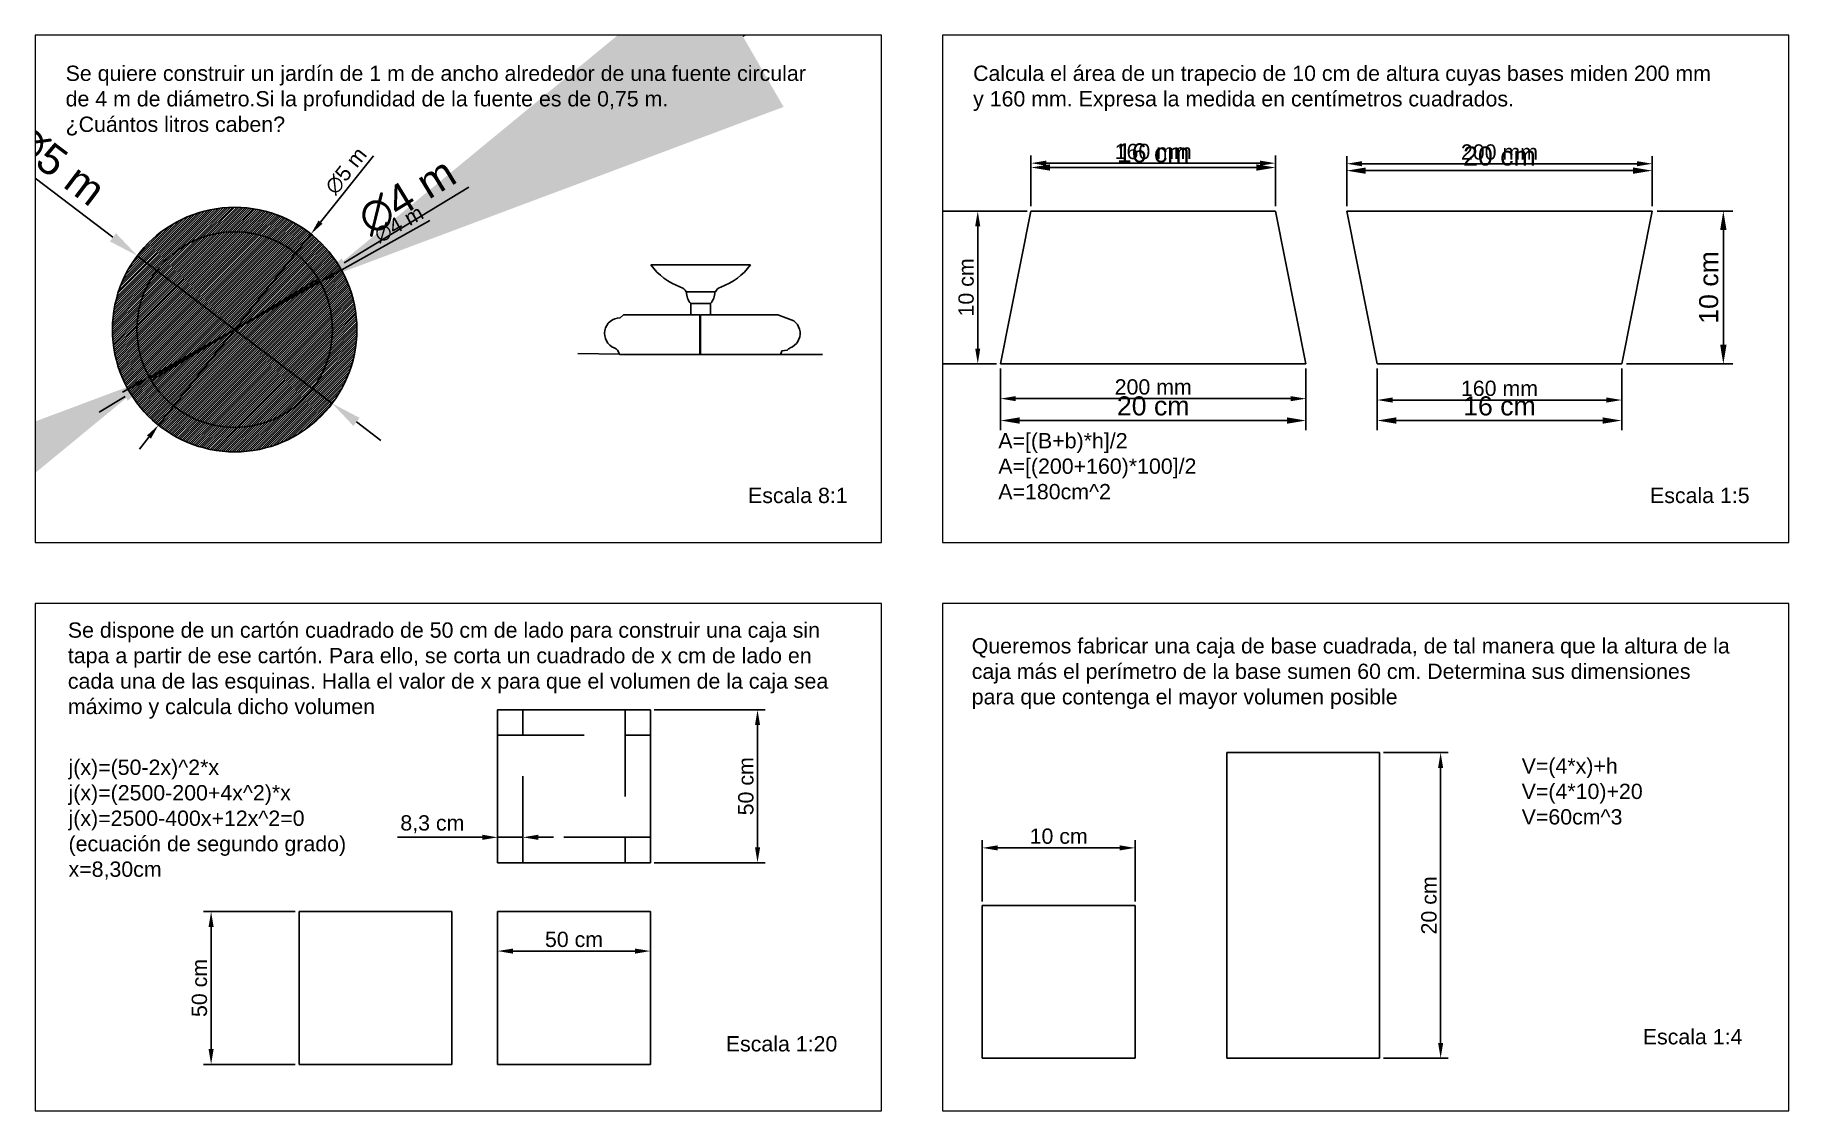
# Paper-space layout 'Presentación1' of a CAD drawing. Header units: millimetres. Extents: x 0 to 287, y 0 to 176.
# The model-space entities are those that its viewports show. They can reach past a viewport. Long polylines and large blocks are cut down to what shows.
import ezdxf

# ---------------------------------------------------------------- set-up
doc = ezdxf.new("R2010")
doc.units = ezdxf.units.MM
doc.linetypes.add('ACAD_ISO07W100', pattern=[3.5, 0.5, -3])
doc.linetypes.add('TRAZO_Y_PUNTOX2', pattern=[50.8, 25.4, -12.7, 0, -12.7])
doc.layers.add('Cotas', color=253, linetype='Continuous')
doc.layers.add('fuente', color=140, linetype='Continuous')
doc.layers.add('verde', color=7, linetype='Continuous', true_color=0x00c732)
doc.styles.add('Anotativo', font='arial.ttf')
doc.styles.get("Standard").update_dxf_attribs({"font": 'arial.ttf'})
doc.dimstyles.new('Ari_m', dxfattribs={"dimtxt": 2.5, "dimasz": 2.5, "dimexe": 1.25, "dimexo": 1, "dimtad": 1, "dimtxsty": 'Standard', "dimcen": 2.5, "dimadec": 0, "dimazin": 0, "dimtfac": 1, "dimtmove": 0, "dimatfit": 3, "dimfxl": 1, "dimarcsym": 0})
doc.dimstyles.new('Ari_m_cm', dxfattribs={"dimtxt": 2.5, "dimasz": 2.5, "dimexe": 1.25, "dimexo": 0.625, "dimtad": 1, "dimlfac": 0.1, "dimtxsty": 'Standard', "dimcen": 2.5, "dimadec": 0, "dimazin": 0, "dimtfac": 1, "dimtmove": 0, "dimatfit": 3, "dimfxl": 1, "dimarcsym": 0})
doc.dimstyles.new('Copia de Ari_m_m', dxfattribs={"dimtxt": 2.5, "dimasz": 2.5, "dimexe": 0.25, "dimexo": 1, "dimtad": 1, "dimlfac": -0.001, "dimtxsty": 'Standard', "dimcen": 2.5, "dimadec": 0, "dimazin": 0, "dimtfac": 1, "dimtmove": 0, "dimatfit": 3, "dimfxl": 1, "dimarcsym": 0})
pattern_1 = [(45, (4863.024867, 4087.084326), (-0.0224506403, 0.0224506403), [])]

# ---------------------------------------------------------------- blocks, each defined once
blk = doc.blocks.new('*D102')
at = {"layer": 'Cotas', "color": 0, "lineweight": -2, "transparency": 16777216}
for p, q in [((162.35, 147.22), (153.01, 147.22)), ((154.26, 144.72), (154.26, 124.72)), ((157.35, 122.22), (153.01, 122.22))]:
    blk.add_line(p, q, dxfattribs=at)
at = {"layer": 'Cotas', "color": 0, "transparency": 16777216}
for points in [[(153.84, 144.72), (154.67, 144.72), (154.26, 147.22)], [(153.84, 124.72), (154.67, 124.72), (154.26, 122.22)]]:
    blk.add_solid(points, dxfattribs=at)
at = {"layer": 'Defpoints', "color": 0, "transparency": 16777216}
for p in [(162.97, 147.22), (154.26, 122.22), (157.97, 122.22)]:
    blk.add_point(p, dxfattribs=at)
at = {"layer": 'Cotas', "color": 0, "transparency": 16777216, "insert": (152.36, 134.72), "char_height": 2.5, "attachment_point": 5, "rotation": 90}
blk.add_mtext('10 cm', dxfattribs=at)
blk = doc.blocks.new('*D114')
at = {"layer": 'Cotas', "color": 0, "linetype": 'ByBlock', "lineweight": -2, "transparency": 16777216}
for p, q in [((101.31, 65.61), (119.47, 65.61)), ((118.22, 63.11), (118.22, 43.11)), ((101.31, 40.61), (119.47, 40.61))]:
    blk.add_line(p, q, dxfattribs=at)
at = {"layer": 'Cotas', "color": 0, "linetype": 'ByBlock', "transparency": 16777216}
for points in [[(117.81, 63.11), (118.64, 63.11), (118.22, 65.61)], [(117.81, 43.11), (118.64, 43.11), (118.22, 40.61)]]:
    blk.add_solid(points, dxfattribs=at)
at = {"layer": 'Defpoints', "color": 0, "linetype": 'ByBlock', "transparency": 16777216}
for p in [(100.69, 65.61), (100.69, 40.61), (118.22, 40.61)]:
    blk.add_point(p, dxfattribs=at)
at = {"layer": 'Cotas', "color": 0, "linetype": 'ByBlock', "transparency": 16777216, "insert": (116.32, 53.11), "char_height": 2.5, "attachment_point": 5, "rotation": 90}
blk.add_mtext('50 cm', dxfattribs=at)
blk = doc.blocks.new('*D115')
at = {"layer": 'Cotas', "color": 0, "linetype": 'ByBlock', "lineweight": -2, "transparency": 16777216}
for p, q in [((75.69, 45.39), (75.69, 46.01)), ((79.84, 45.39), (79.84, 46.01)), ((73.19, 44.76), (59.32, 44.76)), ((79.84, 44.76), (75.69, 44.76)), ((82.34, 44.76), (84.84, 44.76))]:
    blk.add_line(p, q, dxfattribs=at)
at = {"layer": 'Cotas', "color": 0, "linetype": 'ByBlock', "transparency": 16777216}
for points in [[(73.19, 45.18), (73.19, 44.34), (75.69, 44.76)], [(82.34, 45.18), (82.34, 44.34), (79.84, 44.76)]]:
    blk.add_solid(points, dxfattribs=at)
at = {"layer": 'Defpoints', "color": 0, "linetype": 'ByBlock', "transparency": 16777216}
for p in [(75.69, 44.76), (75.69, 44.76), (79.84, 44.76)]:
    blk.add_point(p, dxfattribs=at)
at = {"layer": 'Cotas', "color": 0, "linetype": 'ByBlock', "transparency": 16777216, "insert": (65.01, 46.89), "char_height": 2.5, "attachment_point": 5}
blk.add_mtext('8,3 cm', dxfattribs=at)
blk = doc.blocks.new('*D116')
at = {"layer": 'Cotas', "color": 0, "linetype": 'ByBlock', "lineweight": -2, "transparency": 16777216}
for p, q in [((42.56, 32.61), (27.56, 32.61)), ((28.81, 30.11), (28.81, 10.11)), ((42.56, 7.61), (27.56, 7.61))]:
    blk.add_line(p, q, dxfattribs=at)
at = {"layer": 'Cotas', "color": 0, "linetype": 'ByBlock', "transparency": 16777216}
for points in [[(28.39, 30.11), (29.22, 30.11), (28.81, 32.61)], [(28.39, 10.11), (29.22, 10.11), (28.81, 7.61)]]:
    blk.add_solid(points, dxfattribs=at)
at = {"layer": 'Defpoints', "color": 0, "linetype": 'ByBlock', "transparency": 16777216}
for p in [(43.19, 32.61), (28.81, 7.61), (43.19, 7.61)]:
    blk.add_point(p, dxfattribs=at)
at = {"layer": 'Cotas', "color": 0, "linetype": 'ByBlock', "transparency": 16777216, "insert": (26.9, 20.11), "char_height": 2.5, "attachment_point": 5, "rotation": 90}
blk.add_mtext('50 cm', dxfattribs=at)
blk = doc.blocks.new('*D117')
at = {"layer": 'Cotas', "color": 0, "linetype": 'ByBlock', "lineweight": -2, "transparency": 16777216}
for p, q in [((75.69, 31.99), (75.69, 24.9)), ((100.69, 31.99), (100.69, 24.9)), ((78.19, 26.15), (98.19, 26.15))]:
    blk.add_line(p, q, dxfattribs=at)
at = {"layer": 'Cotas', "color": 0, "linetype": 'ByBlock', "transparency": 16777216}
for points in [[(78.19, 26.56), (78.19, 25.73), (75.69, 26.15)], [(98.19, 26.56), (98.19, 25.73), (100.69, 26.15)]]:
    blk.add_solid(points, dxfattribs=at)
at = {"layer": 'Defpoints', "color": 0, "linetype": 'ByBlock', "transparency": 16777216}
for p in [(75.69, 32.61), (100.69, 32.61), (100.69, 26.15)]:
    blk.add_point(p, dxfattribs=at)
at = {"layer": 'Cotas', "color": 0, "linetype": 'ByBlock', "transparency": 16777216, "insert": (88.19, 28.05), "char_height": 2.5, "attachment_point": 5}
blk.add_mtext('50 cm', dxfattribs=at)
blk = doc.blocks.new('*D55')
at = {"layer": 'Cotas', "color": 0, "lineweight": -2, "transparency": 16777216}
for p, q in [((5301.051, 4253.548), (5301.051, 4285.146)), ((5461.051, 4253.548), (5461.051, 4285.146)), ((5313.551, 4278.896), (5448.551, 4278.896))]:
    blk.add_line(p, q, dxfattribs=at)
at = {"layer": 'Cotas', "color": 0, "transparency": 16777216}
for points in [[(5313.551, 4280.979), (5313.551, 4276.813), (5301.051, 4278.896)], [(5448.551, 4280.979), (5448.551, 4276.813), (5461.051, 4278.896)]]:
    blk.add_solid(points, dxfattribs=at)
at = {"layer": 'Defpoints', "color": 0, "transparency": 16777216}
for p in [(5461.051, 4278.896), (5301.051, 4250.423), (5461.051, 4250.423)]:
    blk.add_point(p, dxfattribs=at)
at = {"layer": 'Cotas', "color": 0, "transparency": 16777216, "insert": (5381.051, 4288.403), "char_height": 12.5, "attachment_point": 5}
blk.add_mtext('16 cm', dxfattribs=at)
blk = doc.blocks.new('*D56')
at = {"layer": 'Cotas', "color": 0, "lineweight": -2, "transparency": 16777216}
for p, q in [((5710.824, 4250.423), (5760.483, 4250.423)), ((5754.233, 4237.923), (5754.233, 4162.923)), ((5690.824, 4150.423), (5760.483, 4150.423))]:
    blk.add_line(p, q, dxfattribs=at)
at = {"layer": 'Cotas', "color": 0, "transparency": 16777216}
for points in [[(5752.15, 4237.923), (5756.317, 4237.923), (5754.233, 4250.423)], [(5752.15, 4162.923), (5756.317, 4162.923), (5754.233, 4150.423)]]:
    blk.add_solid(points, dxfattribs=at)
at = {"layer": 'Defpoints', "color": 0, "transparency": 16777216}
for p in [(5707.699, 4250.423), (5687.699, 4150.423), (5754.233, 4150.423)]:
    blk.add_point(p, dxfattribs=at)
at = {"layer": 'Cotas', "color": 0, "transparency": 16777216, "insert": (5744.726, 4200.423), "char_height": 12.5, "attachment_point": 5, "rotation": 90}
blk.add_mtext('10 cm', dxfattribs=at)
blk = doc.blocks.new('*D57')
at = {"layer": 'Cotas', "color": 0, "lineweight": -2, "transparency": 16777216}
for p, q in [((5281.051, 4147.298), (5281.051, 4107.076)), ((5481.051, 4147.298), (5481.051, 4107.076)), ((5293.551, 4113.326), (5468.551, 4113.326))]:
    blk.add_line(p, q, dxfattribs=at)
at = {"layer": 'Cotas', "color": 0, "transparency": 16777216}
for points in [[(5293.551, 4115.409), (5293.551, 4111.243), (5281.051, 4113.326)], [(5468.551, 4115.409), (5468.551, 4111.243), (5481.051, 4113.326)]]:
    blk.add_solid(points, dxfattribs=at)
at = {"layer": 'Defpoints', "color": 0, "transparency": 16777216}
for p in [(5281.051, 4150.423), (5481.051, 4150.423), (5481.051, 4113.326)]:
    blk.add_point(p, dxfattribs=at)
at = {"layer": 'Cotas', "color": 0, "transparency": 16777216, "insert": (5381.051, 4122.833), "char_height": 12.5, "attachment_point": 5}
blk.add_mtext('20 cm', dxfattribs=at)
blk = doc.blocks.new('*D58')
at = {"layer": 'Cotas', "color": 0, "lineweight": -2, "transparency": 16777216}
for p, q in [((5507.699, 4253.548), (5507.699, 4283.101)), ((5707.699, 4253.548), (5707.699, 4283.101)), ((5520.199, 4276.851), (5695.199, 4276.851))]:
    blk.add_line(p, q, dxfattribs=at)
at = {"layer": 'Cotas', "color": 0, "transparency": 16777216}
for points in [[(5520.199, 4278.934), (5520.199, 4274.767), (5507.699, 4276.851)], [(5695.199, 4278.934), (5695.199, 4274.767), (5707.699, 4276.851)]]:
    blk.add_solid(points, dxfattribs=at)
at = {"layer": 'Defpoints', "color": 0, "transparency": 16777216}
for p in [(5707.699, 4276.851), (5507.699, 4250.423), (5707.699, 4250.423)]:
    blk.add_point(p, dxfattribs=at)
at = {"layer": 'Cotas', "color": 0, "transparency": 16777216, "insert": (5607.699, 4286.358), "char_height": 12.5, "attachment_point": 5}
blk.add_mtext('20 cm', dxfattribs=at)
blk = doc.blocks.new('*D59')
at = {"layer": 'Cotas', "color": 0, "lineweight": -2, "transparency": 16777216}
for p, q in [((5527.699, 4147.298), (5527.699, 4107.076)), ((5687.699, 4147.298), (5687.699, 4107.076)), ((5540.199, 4113.326), (5675.199, 4113.326))]:
    blk.add_line(p, q, dxfattribs=at)
at = {"layer": 'Cotas', "color": 0, "transparency": 16777216}
for points in [[(5540.199, 4115.409), (5540.199, 4111.243), (5527.699, 4113.326)], [(5675.199, 4115.409), (5675.199, 4111.243), (5687.699, 4113.326)]]:
    blk.add_solid(points, dxfattribs=at)
at = {"layer": 'Defpoints', "color": 0, "transparency": 16777216}
for p in [(5527.699, 4150.423), (5687.699, 4150.423), (5687.699, 4113.326)]:
    blk.add_point(p, dxfattribs=at)
at = {"layer": 'Cotas', "color": 0, "transparency": 16777216, "insert": (5607.699, 4122.833), "char_height": 12.5, "attachment_point": 5}
blk.add_mtext('16 cm', dxfattribs=at)
blk = doc.blocks.new('*D60')
at = {"layer": 'Cotas', "color": 0, "lineweight": -2, "transparency": 16777216}
for p, q in [((5297.926, 4250.423), (5217.328, 4250.423)), ((5223.578, 4237.923), (5223.578, 4162.923)), ((5277.926, 4150.423), (5217.328, 4150.423))]:
    blk.add_line(p, q, dxfattribs=at)
at = {"layer": 'Cotas', "color": 0, "transparency": 16777216}
for points in [[(5221.495, 4237.923), (5225.662, 4237.923), (5223.578, 4250.423)], [(5221.495, 4162.923), (5225.662, 4162.923), (5223.578, 4150.423)]]:
    blk.add_solid(points, dxfattribs=at)
at = {"layer": 'Defpoints', "color": 0, "transparency": 16777216}
for p in [(5301.051, 4250.423), (5223.578, 4150.423), (5281.051, 4150.423)]:
    blk.add_point(p, dxfattribs=at)
at = {"layer": 'Cotas', "color": 0, "transparency": 16777216, "insert": (5214.071, 4200.423), "char_height": 12.5, "attachment_point": 5, "rotation": 90}
blk.add_mtext('10 cm', dxfattribs=at)
blk = doc.blocks.new('*D88')
at = {"layer": 'Cotas', "color": 0, "lineweight": -2, "transparency": 16777216}
for p, q in [((5080.728, 4224.377), (5039.422, 4200.546)), ((5027.296, 4193.549), (5030.76, 4195.548)), ((5018.634, 4188.552), (5009.972, 4183.554))]:
    blk.add_line(p, q, dxfattribs=at)
at = {"layer": 'Cotas', "color": 0, "transparency": 16777216}
for points in [[(5038.589, 4201.989), (5040.255, 4199.102), (5030.76, 4195.548)], [(5017.801, 4189.995), (5019.467, 4187.108), (5027.296, 4193.549)]]:
    blk.add_solid(points, dxfattribs=at)
at = {"layer": 'Defpoints', "color": 0, "transparency": 16777216}
for p in [(5030.76, 4195.548), (5027.296, 4193.549)]:
    blk.add_point(p, dxfattribs=at)
at = {"layer": 'Cotas', "color": 0, "transparency": 16777216, "insert": (5060.465, 4221.79), "char_height": 10, "attachment_point": 5, "rotation": 29.9832}
blk.add_mtext('∅4 m', dxfattribs=at)
blk = doc.blocks.new('*D89')
at = {"layer": 'Cotas', "color": 0, "lineweight": -2, "transparency": 16777216}
for p, q in [((5033.816, 4197.464), (5031.27, 4195.914)), ((5027.32, 4193.508), (5030.736, 4195.589)), ((5026.786, 4193.183), (5026.252, 4192.858))]:
    blk.add_line(p, q, dxfattribs=at)
at = {"layer": 'Cotas', "color": 0, "transparency": 16777216}
for points in [[(5031.216, 4196.003), (5031.324, 4195.825), (5030.736, 4195.589)], [(5026.732, 4193.272), (5026.84, 4193.094), (5027.32, 4193.508)]]:
    blk.add_solid(points, dxfattribs=at)
at = {"layer": 'Defpoints', "color": 0, "transparency": 16777216}
for p in [(5030.736, 4195.589), (5027.32, 4193.508)]:
    blk.add_point(p, dxfattribs=at)
at = {"layer": 'Cotas', "color": 0, "transparency": 16777216, "insert": (5032.553, 4197.273), "char_height": 0.625, "attachment_point": 5, "rotation": 31.3416}
blk.add_mtext('∅4 m', dxfattribs=at)
blk = doc.blocks.new('*D90')
at = {"layer": 'Cotas', "color": 0, "lineweight": -2, "transparency": 16777216}
for p, q in [((5024.162, 4198.236), (5026.537, 4196.436)), ((5031.021, 4193.039), (5027.036, 4196.059)), ((5031.519, 4192.661), (5032.017, 4192.284))]:
    blk.add_line(p, q, dxfattribs=at)
at = {"layer": 'Cotas', "color": 0, "transparency": 16777216}
for points in [[(5026.6, 4196.519), (5026.474, 4196.353), (5027.036, 4196.059)], [(5031.582, 4192.744), (5031.456, 4192.578), (5031.021, 4193.039)]]:
    blk.add_solid(points, dxfattribs=at)
at = {"layer": 'Defpoints', "color": 0, "transparency": 16777216}
for p in [(5027.036, 4196.059), (5031.021, 4193.039)]:
    blk.add_point(p, dxfattribs=at)
at = {"layer": 'Cotas', "color": 0, "transparency": 16777216, "insert": (5025.398, 4197.918), "char_height": 0.625, "attachment_point": 5, "rotation": 322.8458}
blk.add_mtext('∅5 m', dxfattribs=at)
blk = doc.blocks.new('*D104')
at = {"layer": 'Cotas', "color": 0, "lineweight": -2, "transparency": 16777216}
for p, q in [((5507.699, 4254.423), (5507.699, 4286.386)), ((5707.699, 4254.423), (5707.699, 4286.386)), ((5517.699, 4281.386), (5697.699, 4281.386))]:
    blk.add_line(p, q, dxfattribs=at)
at = {"layer": 'Cotas', "color": 0, "transparency": 16777216}
for points in [[(5517.699, 4283.053), (5517.699, 4279.72), (5507.699, 4281.386)], [(5697.699, 4283.053), (5697.699, 4279.72), (5707.699, 4281.386)]]:
    blk.add_solid(points, dxfattribs=at)
at = {"layer": 'Defpoints', "color": 0, "transparency": 16777216}
for p in [(5707.699, 4281.386), (5507.699, 4250.423), (5707.699, 4250.423)]:
    blk.add_point(p, dxfattribs=at)
at = {"layer": 'Cotas', "color": 0, "transparency": 16777216, "insert": (5607.699, 4288.992), "char_height": 10, "attachment_point": 5}
blk.add_mtext('200 mm', dxfattribs=at)
blk = doc.blocks.new('*D105')
at = {"layer": 'Cotas', "color": 0, "lineweight": -2, "transparency": 16777216}
for p, q in [((5527.699, 4146.423), (5527.699, 4121.748)), ((5687.699, 4146.423), (5687.699, 4121.748)), ((5537.699, 4126.748), (5677.699, 4126.748))]:
    blk.add_line(p, q, dxfattribs=at)
at = {"layer": 'Cotas', "color": 0, "transparency": 16777216}
for points in [[(5537.699, 4128.414), (5537.699, 4125.081), (5527.699, 4126.748)], [(5677.699, 4128.414), (5677.699, 4125.081), (5687.699, 4126.748)]]:
    blk.add_solid(points, dxfattribs=at)
at = {"layer": 'Defpoints', "color": 0, "transparency": 16777216}
for p in [(5527.699, 4150.423), (5687.699, 4150.423), (5687.699, 4126.748)]:
    blk.add_point(p, dxfattribs=at)
at = {"layer": 'Cotas', "color": 0, "transparency": 16777216, "insert": (5607.699, 4134.353), "char_height": 10, "attachment_point": 5}
blk.add_mtext('160 mm', dxfattribs=at)
blk = doc.blocks.new('*D106')
at = {"layer": 'Cotas', "color": 0, "lineweight": -2, "transparency": 16777216}
for p, q in [((5301.051, 4254.423), (5301.051, 4286.75)), ((5461.051, 4254.423), (5461.051, 4286.75)), ((5311.051, 4281.75), (5451.051, 4281.75))]:
    blk.add_line(p, q, dxfattribs=at)
at = {"layer": 'Cotas', "color": 0, "transparency": 16777216}
for points in [[(5311.051, 4283.417), (5311.051, 4280.083), (5301.051, 4281.75)], [(5451.051, 4283.417), (5451.051, 4280.083), (5461.051, 4281.75)]]:
    blk.add_solid(points, dxfattribs=at)
at = {"layer": 'Defpoints', "color": 0, "transparency": 16777216}
for p in [(5461.051, 4281.75), (5301.051, 4250.423), (5461.051, 4250.423)]:
    blk.add_point(p, dxfattribs=at)
at = {"layer": 'Cotas', "color": 0, "transparency": 16777216, "insert": (5381.051, 4289.356), "char_height": 10, "attachment_point": 5}
blk.add_mtext('160 mm', dxfattribs=at)
blk = doc.blocks.new('*D107')
at = {"layer": 'Cotas', "color": 0, "lineweight": -2, "transparency": 16777216}
for p, q in [((5281.051, 4146.423), (5281.051, 4122.648)), ((5481.051, 4146.423), (5481.051, 4122.648)), ((5291.051, 4127.648), (5471.051, 4127.648))]:
    blk.add_line(p, q, dxfattribs=at)
at = {"layer": 'Cotas', "color": 0, "transparency": 16777216}
for points in [[(5291.051, 4129.315), (5291.051, 4125.981), (5281.051, 4127.648)], [(5471.051, 4129.315), (5471.051, 4125.981), (5481.051, 4127.648)]]:
    blk.add_solid(points, dxfattribs=at)
at = {"layer": 'Defpoints', "color": 0, "transparency": 16777216}
for p in [(5281.051, 4150.423), (5481.051, 4150.423), (5481.051, 4127.648)]:
    blk.add_point(p, dxfattribs=at)
at = {"layer": 'Cotas', "color": 0, "transparency": 16777216, "insert": (5381.051, 4135.254), "char_height": 10, "attachment_point": 5}
blk.add_mtext('200 mm', dxfattribs=at)
blk = doc.blocks.new('*D119')
at = {"layer": 'Cotas', "color": 0, "linetype": 'ByBlock', "lineweight": -2, "transparency": 16777216}
for p, q in [((5310, 2842.5), (5310, 2882.627)), ((5410, 2842.5), (5410, 2882.627)), ((5320, 2877.627), (5400, 2877.627))]:
    blk.add_line(p, q, dxfattribs=at)
at = {"layer": 'Cotas', "color": 0, "linetype": 'ByBlock', "transparency": 16777216}
for points in [[(5320, 2879.294), (5320, 2875.96), (5310, 2877.627)], [(5400, 2879.294), (5400, 2875.96), (5410, 2877.627)]]:
    blk.add_solid(points, dxfattribs=at)
at = {"layer": 'Defpoints', "color": 0, "linetype": 'ByBlock', "transparency": 16777216}
for p in [(5410, 2877.627), (5310, 2840), (5410, 2840)]:
    blk.add_point(p, dxfattribs=at)
at = {"layer": 'Cotas', "color": 0, "linetype": 'ByBlock', "transparency": 16777216, "insert": (5360, 2885.233), "char_height": 10, "attachment_point": 5}
blk.add_mtext('10 cm', dxfattribs=at)
blk = doc.blocks.new('*D120')
at = {"layer": 'Cotas', "color": 0, "linetype": 'ByBlock', "lineweight": -2, "transparency": 16777216}
for p, q in [((5572.5, 2940), (5614.991, 2940)), ((5609.991, 2930), (5609.991, 2750)), ((5572.5, 2740), (5614.991, 2740))]:
    blk.add_line(p, q, dxfattribs=at)
at = {"layer": 'Cotas', "color": 0, "linetype": 'ByBlock', "transparency": 16777216}
for points in [[(5608.324, 2930), (5611.658, 2930), (5609.991, 2940)], [(5608.324, 2750), (5611.658, 2750), (5609.991, 2740)]]:
    blk.add_solid(points, dxfattribs=at)
at = {"layer": 'Defpoints', "color": 0, "linetype": 'ByBlock', "transparency": 16777216}
for p in [(5570, 2940), (5570, 2740), (5609.991, 2740)]:
    blk.add_point(p, dxfattribs=at)
at = {"layer": 'Cotas', "color": 0, "linetype": 'ByBlock', "transparency": 16777216, "insert": (5602.385, 2840), "char_height": 10, "attachment_point": 5, "rotation": 90}
blk.add_mtext('20 cm', dxfattribs=at)
blk = doc.blocks.new('*D123')
at = {"layer": 'Cotas', "color": 0, "linetype": 'ByBlock', "lineweight": -2, "transparency": 16777216}
for p, q in [((5033.02, 4196.779), (5031.047, 4195.676)), ((5027.282, 4193.573), (5030.774, 4195.524)), ((5027.009, 4193.421), (5026.736, 4193.269))]:
    blk.add_line(p, q, dxfattribs=at)
at = {"layer": 'Cotas', "color": 0, "linetype": 'ByBlock', "transparency": 16777216}
for points in [[(5031.022, 4195.722), (5031.072, 4195.631), (5030.774, 4195.524)], [(5026.984, 4193.467), (5027.034, 4193.376), (5027.282, 4193.573)]]:
    blk.add_solid(points, dxfattribs=at)
at = {"layer": 'Defpoints', "color": 0, "linetype": 'ByBlock', "transparency": 16777216}
for p in [(5030.774, 4195.524), (5027.282, 4193.573)]:
    blk.add_point(p, dxfattribs=at)
at = {"layer": 'Cotas', "color": 0, "linetype": 'ByBlock', "transparency": 16777216, "insert": (5032.386, 4196.707), "char_height": 0.3125, "attachment_point": 5, "rotation": 29.1841}
blk.add_mtext('∅4 m', dxfattribs=at)
blk = doc.blocks.new('*D124')
at = {"layer": 'Cotas', "color": 0, "linetype": 'ByBlock', "lineweight": -2, "transparency": 16777216}
for p, q in [((5031.864, 4198.101), (5030.783, 4196.747)), ((5027.468, 4192.595), (5030.588, 4196.503)), ((5027.274, 4192.351), (5027.079, 4192.106))]:
    blk.add_line(p, q, dxfattribs=at)
at = {"layer": 'Cotas', "color": 0, "linetype": 'ByBlock', "transparency": 16777216}
for points in [[(5030.742, 4196.779), (5030.823, 4196.714), (5030.588, 4196.503)], [(5027.233, 4192.383), (5027.314, 4192.318), (5027.468, 4192.595)]]:
    blk.add_solid(points, dxfattribs=at)
at = {"layer": 'Defpoints', "color": 0, "linetype": 'ByBlock', "transparency": 16777216}
for p in [(5030.588, 4196.503), (5027.468, 4192.595)]:
    blk.add_point(p, dxfattribs=at)
at = {"layer": 'Cotas', "color": 0, "linetype": 'ByBlock', "transparency": 16777216, "insert": (5031.304, 4197.795), "char_height": 0.3125, "attachment_point": 5, "rotation": 51.4045}
blk.add_mtext('∅5 m', dxfattribs=at)

msp = doc.modelspace()

# ---------------------------------------------------------------- hatches: boundary and pattern name
at = {"layer": 'fuente'}
h = msp.add_hatch(dxfattribs=at)
h.set_pattern_fill('ANSI31', color=256, scale=0.01, style=0)
h.set_pattern_definition(pattern_1)
h.paths.add_polyline_path([(5027.028, 4194.549, 1), (5031.028, 4194.549, 1)])
at = {"layer": 'verde'}
h = msp.add_hatch(dxfattribs=at)
h.set_pattern_fill('ANSI31', color=256, scale=0.01)
h.set_pattern_definition(pattern_1)
h.paths.add_polyline_path([(5026.528, 4194.549, 1), (5031.528, 4194.549, 1)])
h.paths.add_polyline_path([(5031.028, 4194.549, -1), (5027.028, 4194.549, -1)], flags=16)

# ---------------------------------------------------------------- linework, layer by layer
for p, q in [((5037.542, 4195.872), (5039.577, 4195.872)), ((5038.259, 4195.319), (5038.859, 4195.319)), ((5038.359, 4195.079), (5038.759, 4195.079)), ((5038.359, 4195.079), (5038.359, 4194.849)), ((5038.759, 4195.079), (5038.759, 4194.849)), ((5036.979, 4194.849), (5038.539, 4194.849)), ((5038.539, 4194.039), (5038.539, 4194.849)), ((5038.559, 4194.8), (5038.539, 4194.8)), ((5038.539, 4194.77), (5038.559, 4194.77)), ((5038.559, 4194.849), (5040.137, 4194.849)), ((5038.559, 4194.039), (5038.559, 4194.849)), ((5038.559, 4194.192), (5038.539, 4194.192)), ((5036.897, 4194.044), (5036.049, 4194.059)), ((5036.909, 4194.039), (5040.18, 4194.039)), ((5038.559, 4194.059), (5038.539, 4194.059)), ((5040.199, 4194.04), (5041.049, 4194.04))]:
    msp.add_line(p, q)
for points in [[(5036.912, 4194.79), (5036.979, 4194.849)], [(5040.466, 4194.725), (5040.137, 4194.849)], [(5040.466, 4194.725), (5040.505, 4194.69), (5040.537, 4194.65), (5040.563, 4194.605), (5040.581, 4194.556), (5040.591, 4194.505), (5040.592, 4194.453), (5040.585, 4194.402), (5040.57, 4194.352), (5040.547, 4194.306), (5040.517, 4194.264), (5040.481, 4194.227), (5040.439, 4194.196), (5040.392, 4194.173)], [(5040.2, 4194.055), (5040.205, 4194.075), (5040.212, 4194.093), (5040.222, 4194.111), (5040.329, 4194.127), (5040.342, 4194.141), (5040.358, 4194.154), (5040.374, 4194.165), (5040.392, 4194.173)], [(5040.2, 4194.055), (5040.199, 4194.052), (5040.197, 4194.049), (5040.195, 4194.046), (5040.193, 4194.044), (5040.19, 4194.042), (5040.187, 4194.04), (5040.183, 4194.04), (5040.18, 4194.039)]]:
    msp.add_lwpolyline(points)
for radius in [2.5, 2]:
    msp.add_circle((5029.028, 4194.549), radius)
for centre, radius, start, end in [((5038.559, 4196.601), 1.252, 215.6265, 250.7281), ((5038.559, 4196.601), 1.252, 289.2719, 324.3735), ((5038.08, 4195.23), 0.2, 26.357, 70.7281), ((5038.634, 4195.319), 0.365, 180, 221.1121), ((5038.484, 4195.319), 0.365, 318.8879, 0), ((5039.039, 4195.23), 0.2, 109.2719, 153.643), ((5036.912, 4194.47), 0.32, 90, 248.0618), ((5036.733, 4194.025), 0.16, 11.0878, 68.0618), ((5036.909, 4194.059), 0.02, 191.0878, 270)]:
    msp.add_arc(centre, radius, start, end)
at = {"layer": 'Cotas'}
for p, q in [((7300, 5150), (7383, 5150)), ((7800, 5150), (7717, 5150)), ((7300, 4650), (7300, 4733)), ((7800, 4650), (7717, 4650))]:
    msp.add_line(p, q, dxfattribs=at)
at = {"layer": 'Cotas', "linetype": 'TRAZO_Y_PUNTOX2'}
for p, q in [((7383, 5150), (7383, 5067)), ((7717, 5150), (7717, 5067)), ((7383, 5067), (7300, 5067)), ((7717, 5067), (7800, 5067)), ((7300, 4733), (7383, 4733)), ((7383, 4733), (7383, 4650)), ((7717, 4650), (7717, 4733)), ((7717, 4733), (7800, 4733))]:
    msp.add_line(p, q, dxfattribs=at)
at = {"layer": 'Cotas', "linetype": 'ACAD_ISO07W100'}
for p, q in [((7383, 4733), (7383, 5067)), ((7383, 5067), (7717, 5067)), ((7717, 5067), (7717, 4733)), ((7717, 4733), (7383, 4733))]:
    msp.add_line(p, q, dxfattribs=at)
at = {"layer": 'Cotas'}
msp.add_lwpolyline([(7300, 5150), (7308.3, 5150), (7308.3, 5150), (7300, 5150)], close=True, dxfattribs=at)
at = {"layer": 'Defpoints'}
for p, q in [((7300, 4650), (7300, 5150)), ((7300, 5150), (7800, 5150)), ((7800, 5150), (7800, 4650)), ((7800, 4650), (7300, 4650)), ((6650, 3990), (6650, 4490)), ((6650, 4490), (7150, 4490)), ((7150, 4490), (7150, 4490)), ((7150, 4490), (7150, 3990)), ((7300, 3990), (7300, 4490)), ((7300, 4490), (7800, 4490)), ((7800, 4490), (7800, 4490)), ((7800, 4490), (7800, 3990)), ((5281.051, 4150.423), (5301.051, 4250.423)), ((5301.051, 4250.423), (5461.051, 4250.423)), ((5461.051, 4250.423), (5481.051, 4150.423)), ((5507.699, 4250.423), (5707.699, 4250.423)), ((5527.699, 4150.423), (5507.699, 4250.423)), ((5687.699, 4150.423), (5707.699, 4250.423)), ((5281.051, 4150.423), (5481.051, 4150.423)), ((5527.699, 4150.423), (5687.699, 4150.423)), ((7150, 3990), (6650, 3990)), ((7150, 3990), (7150, 3990)), ((7800, 3990), (7300, 3990)), ((5470, 2740), (5470, 2940)), ((5470, 2940), (5570, 2940)), ((5570, 2940), (5570, 2740)), ((5310, 2740), (5310, 2840)), ((5310, 2840), (5310, 2840)), ((5310, 2840), (5410, 2840)), ((5410, 2840), (5410, 2740)), ((5410, 2740), (5310, 2740)), ((5570, 2740), (5470, 2740))]:
    msp.add_line(p, q, dxfattribs=at)

# ---------------------------------------------------------------- texts
at = {"layer": 'Defpoints', "linetype": 'ByBlock', "char_height": 10, "attachment_point": 1, "style": 'Anotativo'}
for s, insert, width in [('A=[(B+b)*h]/2 \\PA=[(200+160)*100]/2 \\PA=180cm^ 2\\P', (5279.648, 4105.139), 889.55558), ('V=(4*x)+h\\PV=(4*10)+20\\PV=60cm^ 3', (5663.052, 2936.283), 10.79213)]:
    msp.add_mtext(s, dxfattribs=dict(at, insert=insert, width=width))

# ---------------------------------------------------------------- dimensions: what is measured, and where the dimension line sits
at = {"layer": 'Cotas'}
for base, p1, p2, dimstyle, override, picture, middle in [((5461.051, 4278.896), (5301.051, 4250.423), (5461.051, 4250.423), 'Ari_m_cm', {"dimpost": ' cm'}, '*D55', (5381.051, 4288.403)), ((5707.699, 4276.851), (5507.699, 4250.423), (5707.699, 4250.423), 'Ari_m_cm', {"dimpost": ' cm'}, '*D58', (5607.699, 4286.358)), ((5461.051, 4281.75), (5301.051, 4250.423), (5461.051, 4250.423), 'Ari_m', {"dimpost": ' mm'}, '*D106', (5381.051, 4289.356)), ((5707.699, 4281.386), (5507.699, 4250.423), (5707.699, 4250.423), 'Ari_m', {"dimpost": ' mm'}, '*D104', (5607.699, 4288.992)), ((5481.051, 4113.326), (5281.051, 4150.423), (5481.051, 4150.423), 'Ari_m_cm', {"dimpost": ' cm'}, '*D57', (5381.051, 4122.833)), ((5687.699, 4113.326), (5527.699, 4150.423), (5687.699, 4150.423), 'Ari_m_cm', {"dimpost": ' cm'}, '*D59', (5607.699, 4122.833))]:
    dim = msp.add_linear_dim(base=base, p1=p1, p2=p2, dimstyle=dimstyle, override=override, dxfattribs=at)
    dim.commit()
    dim.dimension.update_dxf_attribs({"geometry": picture, "text_midpoint": middle})
for base, p1, p2, picture, middle in [((5223.578, 4150.423), (5301.051, 4250.423), (5281.051, 4150.423), '*D60', (5214.071, 4200.423)), ((5754.233, 4150.423), (5707.699, 4250.423), (5687.699, 4150.423), '*D56', (5744.726, 4200.423))]:
    dim = msp.add_linear_dim(base=base, p1=p1, p2=p2, angle=90, dimstyle='Ari_m_cm', override={"dimpost": ' cm'}, dxfattribs=at)
    dim.commit()
    dim.dimension.update_dxf_attribs({"geometry": picture, "text_midpoint": middle})
for p1, p2, picture, middle in [((5027.296, 4193.549), (5030.76, 4195.548), '*D88', (5064.406, 4214.96)), ((5031.021, 4193.039), (5027.036, 4196.059), '*D90', (5025.101, 4197.525)), ((5027.32, 4193.508), (5030.736, 4195.589), '*D89', (5032.81, 4196.852))]:
    dim = msp.add_diameter_dim_2p(p1=p1, p2=p2, dimstyle='Copia de Ari_m_m', override={"dimpost": ' m'}, dxfattribs=at)
    dim.commit()
    dim.dimension.update_dxf_attribs({"geometry": picture, "text_midpoint": middle})
at = {"layer": 'Cotas', "linetype": 'ByBlock'}
for p1, p2, picture, middle in [((5027.4685, 4192.5948), (5030.5876, 4196.5026), '*D124', (5031.4962, 4197.641)), ((5027.282, 4193.573), (5030.774, 4195.524), '*D123', (5032.506, 4196.491))]:
    dim = msp.add_diameter_dim_2p(p1=p1, p2=p2, dimstyle='Copia de Ari_m_m', override={"dimpost": ' m'}, dxfattribs=at)
    dim.commit()
    dim.dimension.update_dxf_attribs({"geometry": picture, "text_midpoint": middle, "dimtype": 163})
at = {"layer": 'Cotas'}
for base, p1, p2, picture, middle in [((5481.051, 4127.648), (5281.051, 4150.423), (5481.051, 4150.423), '*D107', (5381.051, 4127.648)), ((5687.699, 4126.748), (5527.699, 4150.423), (5687.699, 4150.423), '*D105', (5607.699, 4126.748))]:
    dim = msp.add_linear_dim(base=base, p1=p1, p2=p2, dimstyle='Ari_m', override={"dimpost": ' mm'}, dxfattribs=at)
    dim.commit()
    dim.dimension.update_dxf_attribs({"geometry": picture, "text_midpoint": middle, "dimtype": 160})
at = {"layer": 'Cotas', "linetype": 'ByBlock'}
dim = msp.add_linear_dim(base=(5609.991, 2740), p1=(5570, 2940), p2=(5570, 2740), angle=90, dimstyle='Ari_m_cm', override={"dimpost": ' cm'}, dxfattribs=at)
dim.commit()
dim.dimension.update_dxf_attribs({"geometry": '*D120', "text_midpoint": (5609.991, 2840), "dimtype": 160})
dim = msp.add_linear_dim(base=(5410, 2877.627), p1=(5310, 2840), p2=(5410, 2840), dimstyle='Ari_m_cm', override={"dimpost": ' cm'}, dxfattribs=at)
dim.commit()
dim.dimension.update_dxf_attribs({"geometry": '*D119', "text_midpoint": (5360, 2885.233)})

psp = doc.layouts.new('Presentación1')

# ---------------------------------------------------------------- texts
for s, p in [('Escala 8:1', (116.6662, 99.4402)), ('Escala 1:5', (264.2699, 99.4402)), ('Escala 1:20', (113.0303, 9.7313)), ('Escala 1:4', (263.0845, 10.8863))]:
    psp.add_text(s, height=2.5).set_placement(p)
at = {"insert": (5, 171), "char_height": 2.5, "width": 128.915248, "attachment_point": 1, "style": 'Anotativo'}
psp.add_mtext('Se quiere construir un jardín de 1 m de ancho alrededor de una fuente circular \\Pde 4 m de diámetro.Si la profundidad de la fuente es de 0,75 m.\\P¿Cuántos litros caben?', dxfattribs=at)
at = {"layer": 'Defpoints', "char_height": 2.5, "attachment_point": 1, "style": 'Anotativo'}
for s, insert, width in [('Calcula el área de un trapecio de 10 cm de altura cuyas bases miden 200 mm \\Py 160 mm. Expresa la medida en centímetros cuadrados.', (153.5, 171), 124.537998), ('Se dispone de un cartón cuadrado de 50 cm de lado para construir una caja sin tapa a partir de ese cartón. Para ello, se corta un cuadrado de x cm de lado en cada una de las esquinas. Halla el valor de x para que el volumen de la caja sea máximo y calcula dicho volumen', (5.3656, 79.9137), 127.749583)]:
    psp.add_mtext(s, dxfattribs=dict(at, insert=insert, width=width))
at = {"layer": 'Defpoints', "linetype": 'ByBlock', "char_height": 2.5, "attachment_point": 1, "style": 'Anotativo'}
for s, insert, width in [('Queremos fabricar una caja de base cuadrada, de tal manera que la altura de la caja más el perímetro de la base sumen 60 cm. Determina sus dimensiones para que contenga el mayor volumen posible', (153.2732, 77.3357), 124.917402), ('j(x)=(50-2x)^ 2*x\\Pj(x)=(2500-200+4x^ 2)*x\\Pj(x)=2500-400x+12x^ 2=0\\P(ecuación de segundo grado)\\Px=8,30cm ', (5.4739, 57.47), 52.40597)]:
    psp.add_mtext(s, dxfattribs=dict(at, insert=insert, width=width))

# ---------------------------------------------------------------- dimensions: what is measured, and where the dimension line sits
at = {"layer": 'Cotas'}
dim = psp.add_linear_dim(base=(154.2583, 122.2158), p1=(162.9716, 147.2158), p2=(157.9716, 122.2158), angle=90, dimstyle='Ari_m_cm', override={"dimlfac": -0.4, "dimpost": ' cm'}, dxfattribs=at)
dim.commit()
dim.dimension.update_dxf_attribs({"geometry": '*D102', "text_midpoint": (152.3568, 134.7158)})
at = {"layer": 'Cotas', "linetype": 'ByBlock'}
for base, p1, p2, picture, middle in [((118.2244, 40.6107), (100.6892, 65.6107), (100.6892, 40.6107), '*D114', (116.323, 53.1107)), ((28.8052, 7.6107), (43.1892, 32.6107), (43.1892, 7.6107), '*D116', (26.9037, 20.1107))]:
    dim = psp.add_linear_dim(base=base, p1=p1, p2=p2, angle=90, dimstyle='Ari_m_cm', override={"dimlfac": -2, "dimpost": ' cm'}, dxfattribs=at)
    dim.commit()
    dim.dimension.update_dxf_attribs({"geometry": picture, "text_midpoint": middle})
for base, p1, p2, picture, middle in [((75.6892, 44.7607), (79.8392, 44.7607), (75.6892, 44.7607), '*D115', (65.0071, 46.8881)), ((100.6892, 26.1468), (75.6892, 32.6107), (100.6892, 32.6107), '*D117', (88.1892, 28.0483))]:
    dim = psp.add_linear_dim(base=base, p1=p1, p2=p2, dimstyle='Ari_m_cm', override={"dimlfac": -2, "dimpost": ' cm'}, dxfattribs=at)
    dim.commit()
    dim.dimension.update_dxf_attribs({"geometry": picture, "text_midpoint": middle})

# ---------------------------------------------------------------- viewports
at = {"layer": '0'}
for center, view_center_point, view_height, status in [((69.25, 134.5), (5033.6007, 4195.3837), 10.375, 4), ((69.25, 41.5), (7171.215, 4667.786), 1660, 5), ((217.75, 41.5), (5560.9763, 2871.5027), 332.000065, 3)]:
    psp.add_viewport(center=center, size=(138.5, 83), view_center_point=view_center_point, view_height=view_height, status=status, dxfattribs=at)
psp.add_viewport(center=(217.75, 134.5), size=(138.5, 83), view_center_point=(5520.1643, 4199.5598), view_height=332, dxfattribs=at)

doc.saveas('drawing.dxf')
